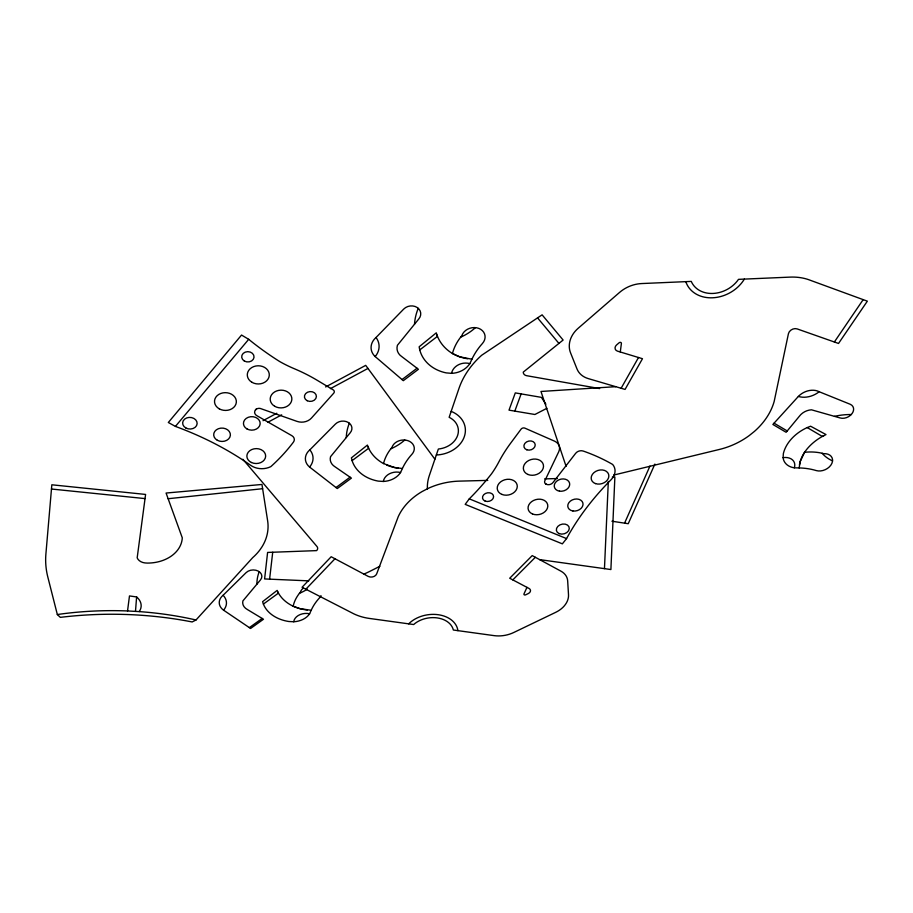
<?xml version="1.0" encoding="UTF-8"?>
<svg xmlns="http://www.w3.org/2000/svg" width="913" height="913" viewBox="0 0 913 913"><rect width="100%" height="100%" fill="white"/><g stroke="black" fill="none" stroke-linecap="round" stroke-linejoin="round"><path stroke-width="1.37" d="M604.463 568.639L608.32 481.436M135.489 611.402L136.608 596.942L129.475 595.938L127.535 610.957A254.579 166.531 0.1 0 0 57.336 614.529L47.818 577.039A123.632 92.11 1.3 0 1 45.901 553.974L51.836 484.792L145.589 494.435L137.178 557.832A9.358 6.973 2.3 0 0 144.984 562.933L147.313 563.081A35.721 26.899 2.6 0 0 182.28 537.825L166.075 493.043L261.963 484.461L267.623 520.718A62.632 47.75 0.4 0 1 262.122 546.636L260.148 549.569A62.632 47.75 0.4 0 1 252.718 557.626L196.01 619.984L192.164 621.947A277.655 179.656 -0.1 0 0 60.326 617.359L57.336 614.529M799.137 467.935L800.187 461.613L804.558 452.3A42.477 30.574 -24.8 0 1 821.677 436.825L826.014 434.577L810.584 426.211L807.24 427.569A37.011 26.945 -24.6 0 0 783.365 453.613L783.092 457.653A12.542 9.187 -23.3 0 1 794.321 467.821L799.137 467.935A64.024 45.81 -22 0 1 816.176 470.56A11.161 8.08 -24.4 0 0 831.88 463.393A11.161 8.08 -24.4 0 0 823.686 453.67L822.145 453.27A49.017 35.322 -23.1 0 0 805.369 452.209L804.524 452.3L802.778 455.233A40.252 28.999 -24.8 0 0 799.457 464.797M269.609 579.162L272.713 552.251M620.281 351.984L621.399 343.448A1.37 1.118 -21.5 0 0 619.185 342.729L616.606 344.931A4.633 3.743 -21.4 0 0 617.519 351.151L642.478 358.706L625.063 389.417L588.269 378.598A22.334 18.055 -20 0 1 577.016 368.989L570.716 353.24A26.968 21.98 -20.4 0 1 578.191 328.258L619.573 292.422A30.471 24.891 -23.6 0 1 641.759 283.555L691.278 281.409A27.732 22.414 -28.3 0 0 713.007 293.45A27.732 22.414 -28.3 0 0 738.503 279.355L790.03 277.118A53.091 41.176 -28 0 1 810.539 280.371L867.35 301.164L838.522 343.459L797.152 328.908A6.026 4.633 -27.9 0 0 788.421 333.736L774.19 401.366A65.017 50.055 -23.2 0 1 754.321 431.495L749.242 435.569A65.017 50.055 -23.2 0 1 719.444 449.436L613.604 475.091M320.999 595.664A10.716 7.932 -4.4 0 1 319.573 597.787A62.004 45.159 -6.7 0 0 311.185 610.283L299.863 608.617L293.164 606.232L293.301 605.616A47.225 34.648 -5.6 0 1 299.453 593.302L300.388 592.16A10.716 7.932 -4.4 0 1 303.436 588.018M383.54 463.587L383.711 462.88A50.295 39.67 -9.8 0 1 390.878 448.774L391.928 447.473A11.413 9.107 -8.4 0 1 407.928 440.671A11.413 9.107 -8.4 0 1 411.946 454.252A66.078 51.573 -11.2 0 0 402.393 468.529L400.545 472.546A19.424 15.384 -7.4 0 1 383.312 481.459L378.13 481.094A37.638 30.026 -7.7 0 1 352.098 460.631L351.414 457.835L367.403 445.088L368.909 448.797A43.721 35.151 -8.9 0 0 383.54 463.587L394.348 467.467L402.393 468.529M311.185 610.283L309.61 613.787A11.915 8.674 -4.3 0 0 293.724 621.753L288.816 621.502A35.367 26.135 -3.9 0 1 263.389 604.075L262.613 601.656L277.153 590.403L278.408 593.153L263.389 604.075M514.818 411.124L521.14 393.891M471.918 359.22L459.604 356.778L452.449 353.525L452.643 352.749A52.863 43.619 -15.2 0 1 460.643 337.182L461.795 335.756A11.983 10.043 -13.8 0 1 478.732 328.372A11.983 10.043 -13.8 0 1 482.429 343.493A69.502 56.583 -16.5 0 0 471.918 359.22L469.841 363.648A20.371 16.959 -12.2 0 1 451.547 373.337L446.16 372.881A39.51 33.119 -12.8 0 1 419.763 349.919L419.135 346.803L436.288 332.834L437.407 336.383L419.763 349.919M624.572 523.149L649.976 466.052M654.895 464.078L628.235 523.708L611.915 521.22M526.961 587.356L523.971 593.918A1.21 0.879 -12.5 0 0 525.637 594.842L528.33 593.541A4.074 2.979 -12.6 0 0 529.084 588.474L509.705 578.249L532.222 555.606L560.913 571.15A19.858 14.528 -13.4 0 1 567.669 580.885L568.491 594.409A23.578 17.119 -13.2 0 1 555.675 612.349L513.791 632.481A25.986 18.796 -11.5 0 1 494.104 635.631L453.35 630.016A23.053 16.617 -8.9 0 0 437.144 617.896A23.053 16.617 -8.9 0 0 413.657 624.538L369.388 618.432A46.86 34.831 -7.1 0 1 351.836 612.817L302.055 587.264L331.179 556.747L368.224 576.4A5.387 4.029 -6.7 0 0 376.67 573.889L398.273 516.61A61.331 46.757 -10.4 0 1 422.068 491.571L427.718 488.603A61.331 46.757 -10.4 0 1 459.365 481.128L487.77 480.386M621.137 388.265L638.507 357.508M834.368 341.998L863.162 299.635M469.282 498.852L465.185 504.364L562.351 543.851L566.562 538.602A269.13 185.442 -21 0 1 611.002 479.793A16.183 12.417 -17.2 0 0 612.646 464.455A184.517 136.094 -11.4 0 0 584.674 451.558L583.236 451.056A5.82 4.519 -16.8 0 0 575.658 453.316L552.947 482.6A4.793 3.698 -15 0 1 546.488 484.358L545.529 483.787A4.097 3.161 -14.9 0 1 544.741 480.991L558.756 451.695A11.413 8.947 -15.5 0 0 554.602 441.173L524.895 428.151A2.796 2.225 -14.7 0 0 521.061 429.167L510.664 443.159A161.053 120.927 -18.3 0 0 498.795 462.001A126.279 101.948 -7.5 0 1 491.582 473.744A329.422 276.125 3.3 0 1 469.282 498.852L566.562 538.602M248.701 339.328L241.546 335.048L168.323 422.491L175.41 426.405L248.701 339.328A354.655 326.146 -26.6 0 0 279.709 361.559A136.551 119.626 -5.9 0 0 294.317 368.726A168.643 131.255 0.5 0 1 317.051 380.207L333.177 389.851A2.887 2.385 -4.5 0 1 333.736 393.172L311.436 418.086A11.869 9.666 -2.9 0 1 297.01 421.384L260.388 408.499A4.371 3.549 -0.5 0 0 256.427 409.104L256.097 409.344M798.373 396.425L772.877 424.477L786.127 432.283L799.389 416.225A12.759 9.45 -25.3 0 1 811.486 409.811L840.028 417.926A9.244 6.779 -26.4 0 0 852.046 413.6A9.244 6.779 -26.4 0 0 850.117 404.231L819.166 391.734A19.401 14.585 -26.5 0 1 798.373 396.425A15.635 11.652 -25.9 0 1 819.166 391.734M175.41 426.405A286.876 204.204 4.1 0 1 250.733 465.368A16.833 13.375 -1.2 0 0 270.819 466.634A220.763 180.318 9.1 0 0 292.537 443.284L293.45 442.086A6.014 4.827 -2.4 0 0 291.863 435.684L256.77 415.632A5.113 4.154 -0.5 0 1 255.48 409.926L256.427 409.104M305.844 589.216L334.98 558.756M376.03 337.513L403.694 309.096A9.781 8.343 -10 0 1 417.23 307.533A9.781 8.343 -10 0 1 418.713 319.059L397.429 345.274A13.375 11.23 -9.6 0 0 401.709 356.549L418.416 369.286L403.318 380.675L375.175 356.561A20.018 16.845 -6.1 0 0 376.03 337.513A16.263 13.684 -8 0 0 375.175 356.561M309.838 449.869L335.448 424.031A9.335 7.544 -5.2 0 1 348.355 422.502A9.335 7.544 -5.2 0 1 350.136 432.865L330.563 456.66A12.771 10.157 -5.3 0 0 335.014 466.794L351.414 478.115L337.296 488.535L309.587 467.045A15.532 12.36 -4.2 0 1 309.838 449.869A19.127 15.201 -2.8 0 1 309.587 467.045M512.809 579.892L535.338 557.295M223.092 595.287L246.156 572.599A8.776 6.539 -2 0 1 258.253 571.104A8.776 6.539 -2 0 1 260.365 580.04L242.904 600.902A12.017 8.833 -2.3 0 0 247.526 609.622L263.48 619.242L250.596 628.464L223.559 610.169A14.631 10.739 -1.6 0 1 223.092 595.287A18.02 13.193 -0.6 0 1 223.559 610.169M255.48 409.926L256.074 409.355M402.028 379.568L417.036 368.236M352.098 460.631L368.59 448.283L368.122 447.039M336.03 487.542L350.056 477.179M249.352 627.63L262.157 618.455M263.024 420.676L276.799 413.258M325.633 386.952L365.702 365.36L434.896 459.205M267.92 422.251L281.672 414.856M330.449 388.618L367.962 368.43M546.91 408.294L534.892 414.491L509.009 410.142L515.297 392.898L541.398 397.36L545.883 404.231M379.865 566.3L369.879 571.333A82.798 63.819 -4.8 0 1 363.899 574.083M823.731 435.706L822.282 436.414L807.24 427.569M168.129 498.726L262.624 488.706M615.727 386.678L540.975 391.472L566.094 466.36M544.593 478.891L557.375 478.549M612.326 477.111L614.871 477.043L610.9 569.541L539.617 559.612M308.777 580.862L264.61 578.945L267.6 552.433L316.606 550.619A4.633 3.515 -4.3 0 0 316.959 546.488L242.869 459.262M127.535 610.957L139.221 611.607A254.579 166.531 0.1 0 1 196.01 619.984M51.47 489.026L145.041 498.601M599.658 388.584L526.653 375.7A4.964 4.051 -16.2 0 1 523.24 372.139L563.116 340.035L542.105 314.837L481.687 355.248A86.13 69.205 -16.2 0 0 458.942 388.516L449.15 417.309A20.999 16.868 -10.4 0 1 457.607 435.467A20.999 16.868 -10.4 0 1 438.354 449.025L429.304 475.639A54.403 42.363 -12 0 0 427.41 489.185M293.176 606.198L296.337 607.51A38.848 28.942 -4.5 0 0 307.327 610.032M546.488 484.358L545.529 483.787M774.053 423.176L787.223 430.947M537.552 317.884L558.927 343.402M277.883 592.023L278.739 593.598A41.028 30.597 -4.6 0 0 293.164 606.232M436.939 334.923L437.738 336.965A45.958 38.757 -14.7 0 0 452.449 353.525L455.815 355.248A43.504 36.668 -14.5 0 0 467.696 358.786M451.547 373.337A13.284 10.956 -12.6 0 1 469.841 363.648M475.456 327.63A49.69 42.557 -12.4 0 1 460.643 337.182M414.502 324.252A63.956 53.89 -14.5 0 1 418.245 308.309M404.756 440.032A47.316 38.483 -6.8 0 1 390.878 448.774M346.267 437.567A60.84 48.88 -8.7 0 1 349.348 423.187M408.682 623.853A27.732 19.983 -8.9 0 1 438.149 614.7A27.732 19.983 -8.9 0 1 457.904 630.643M136.608 596.942A18.032 13.067 2.3 0 1 139.221 611.607M398.319 468.175A41.382 33.256 -8.8 0 1 386.804 465.128M383.312 481.459A12.668 9.94 -8 0 1 400.545 472.546M834.471 416.351A59.208 42.683 -24.8 0 1 851.258 414.548M832.565 460.894A46.289 33.541 -26.3 0 1 822.145 453.27M794.321 467.821A19.207 14.06 -24.1 0 1 783.092 457.653M256.918 584.16A57.12 42.546 -4.5 0 1 259.212 571.686M451.17 411.375A28.269 22.699 -10.4 0 1 464.34 436.597A28.269 22.699 -10.4 0 1 436.334 454.994M309.61 613.787A18.26 13.398 -3.8 0 1 293.724 621.753M307.304 589.193A44.429 33.382 -3 0 1 299.453 593.302M744.357 279.104A33.37 26.968 -28.3 0 1 712.562 297.786A33.37 26.968 -28.3 0 1 685.8 281.649M247.012 428.95A8.365 6.756 -0.2 0 0 260.137 423.974A8.365 6.756 -0.2 0 0 248.256 417.298A8.365 6.756 -0.2 0 0 247.012 428.95M219.257 408.83A10.933 8.89 1.5 0 0 236.33 402.336A10.933 8.89 1.5 0 0 220.718 393.492A10.933 8.89 1.5 0 0 219.257 408.83M274.71 406.285A10.83 8.868 -1.5 0 0 291.806 399.814A10.83 8.868 -1.5 0 0 276.571 390.981A10.83 8.868 -1.5 0 0 274.71 406.285M185.875 427.992A7.258 5.82 2.9 0 0 197.128 423.712A7.258 5.82 2.9 0 0 186.651 417.949A7.258 5.82 2.9 0 0 185.875 427.992M244.33 361.012A6.174 5.147 1.1 0 0 254.019 357.28A6.174 5.147 1.1 0 0 245.232 352.133A6.174 5.147 1.1 0 0 244.33 361.012M217.317 440.26A8.365 6.699 1.1 0 0 230.373 435.318A8.365 6.699 1.1 0 0 218.401 428.711A8.365 6.699 1.1 0 0 217.317 440.26M251.452 462.514A9.404 7.464 -0.9 0 0 265.66 456.123A9.404 7.464 -0.9 0 0 251.68 449.584A9.404 7.464 -0.9 0 0 251.452 462.514M307.247 400.739A5.992 4.919 -3.2 0 0 316.389 396.539A5.992 4.919 -3.2 0 0 307.567 392.213A5.992 4.919 -3.2 0 0 307.247 400.739M251.954 382.307A11.002 9.096 0.1 0 0 269.255 375.7A11.002 9.096 0.1 0 0 253.677 366.615A11.002 9.096 0.1 0 0 251.954 382.307M559.201 533.614A6.574 4.942 -14.7 0 0 569.278 528.661A6.574 4.942 -14.7 0 0 559.943 524.872A6.574 4.942 -14.7 0 0 559.201 533.614M527.908 474.452A10.214 7.966 -14.5 0 0 543.509 466.611A10.214 7.966 -14.5 0 0 528.867 460.414A10.214 7.966 -14.5 0 0 527.908 474.452M572.896 510.972A7.772 5.9 -15.6 0 0 582.905 503.04A7.772 5.9 -15.6 0 0 570.385 501.077A7.772 5.9 -15.6 0 0 572.896 510.972M532.507 513.973A9.997 7.635 -14.1 0 0 547.789 506.407A9.997 7.635 -14.1 0 0 533.477 500.507A9.997 7.635 -14.1 0 0 532.507 513.973M501.865 494.401A10.134 7.84 -13.1 0 0 517.272 486.675A10.134 7.84 -13.1 0 0 502.629 480.615A10.134 7.84 -13.1 0 0 501.865 494.401M485.1 501.066A5.604 4.325 -12.1 0 0 493.591 496.798A5.604 4.325 -12.1 0 0 485.431 493.477A5.604 4.325 -12.1 0 0 485.1 501.066M559.475 491.16A7.863 6.037 -15.4 0 0 569.564 483.08A7.863 6.037 -15.4 0 0 556.862 481.037A7.863 6.037 -15.4 0 0 559.475 491.16M595.527 483.605A9.004 6.893 -17.1 0 0 608.857 475.993A9.004 6.893 -17.1 0 0 595.641 471.439A9.004 6.893 -17.1 0 0 595.527 483.605M526.858 449.812A5.74 4.531 -14.7 0 0 535.223 444.859A5.74 4.531 -14.7 0 0 526.584 441.903A5.74 4.531 -14.7 0 0 526.858 449.812"/></g></svg>
